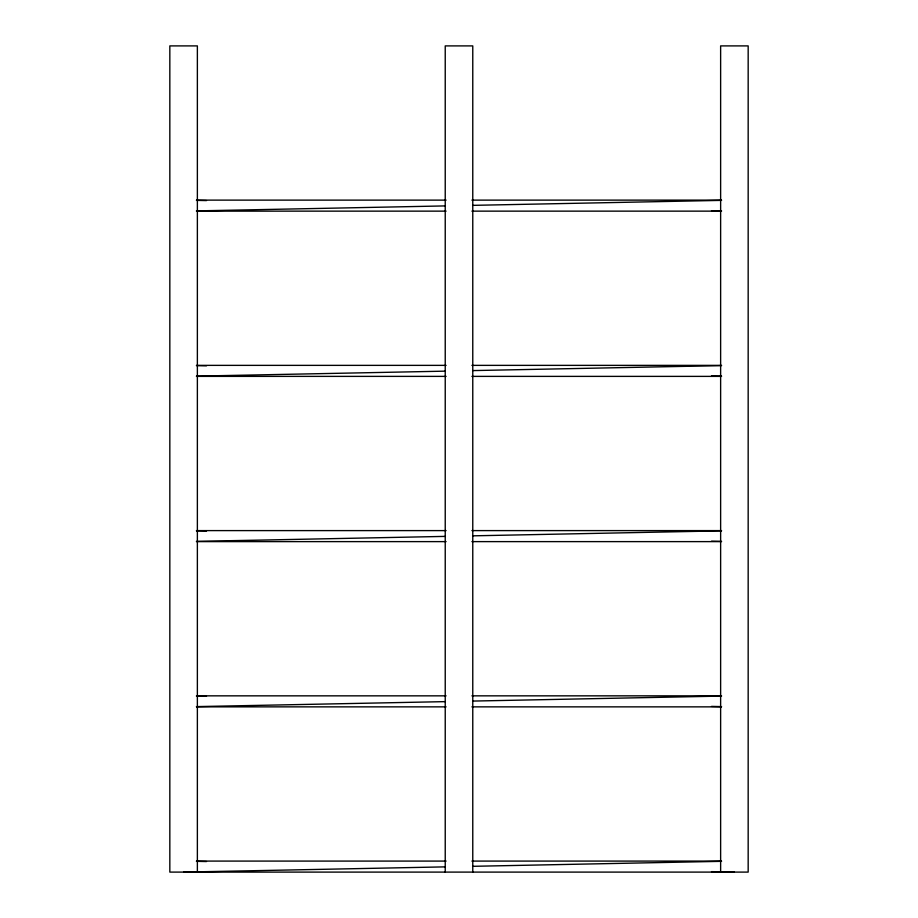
<?xml version="1.0" encoding="UTF-8"?>
<svg xmlns="http://www.w3.org/2000/svg" width="918" height="918" viewBox="0 0 918 918"><rect width="100%" height="100%" fill="white"/><g stroke="black" fill="none" stroke-linecap="round" stroke-linejoin="round"><path stroke-width="1.38" d="M196.475 210.888L445.414 205.907M472.586 205.357L721.525 200.376M196.475 376.128L445.414 371.147M472.586 370.597L721.525 365.616M196.475 541.368L445.414 536.387M472.586 535.837L721.525 530.856M196.475 706.608L445.414 701.627M472.586 701.077L721.525 696.096M183.6 872.1L445.414 866.867M472.586 866.317L721.525 861.336M196.509 200.124L446.091 200.124M471.909 200.124L721.491 200.124M196.509 211.14L446.091 211.14M471.909 211.14L721.491 211.14M196.509 365.364L446.091 365.364M471.909 365.364L721.491 365.364M196.509 376.38L446.091 376.38M471.909 376.38L721.491 376.38M196.509 530.604L446.091 530.604M471.909 530.604L721.491 530.604M196.509 541.62L446.091 541.62M471.909 541.62L721.491 541.62M196.509 695.844L446.091 695.844M471.909 695.844L721.491 695.844M196.509 706.86L446.091 706.86M471.909 706.86L721.491 706.86M196.509 861.084L446.091 861.084M471.909 861.084L721.491 861.084M196.475 200.376L206.493 200.583M711.507 210.681L721.525 210.888M196.475 365.616L206.493 365.823M711.507 375.921L721.525 376.128M196.475 530.856L206.493 531.063M711.507 541.161L721.525 541.368M196.475 696.096L206.493 696.303M711.507 706.401L721.525 706.608M196.475 861.336L206.493 861.543M711.507 871.641L734.4 872.1M720.63 872.1L720.63 45.9L748.17 45.9L748.17 872.1L169.83 872.1L169.83 45.9L197.37 45.9L197.37 872.1M472.77 872.1L472.77 45.9L445.23 45.9L445.23 872.1"/></g></svg>
